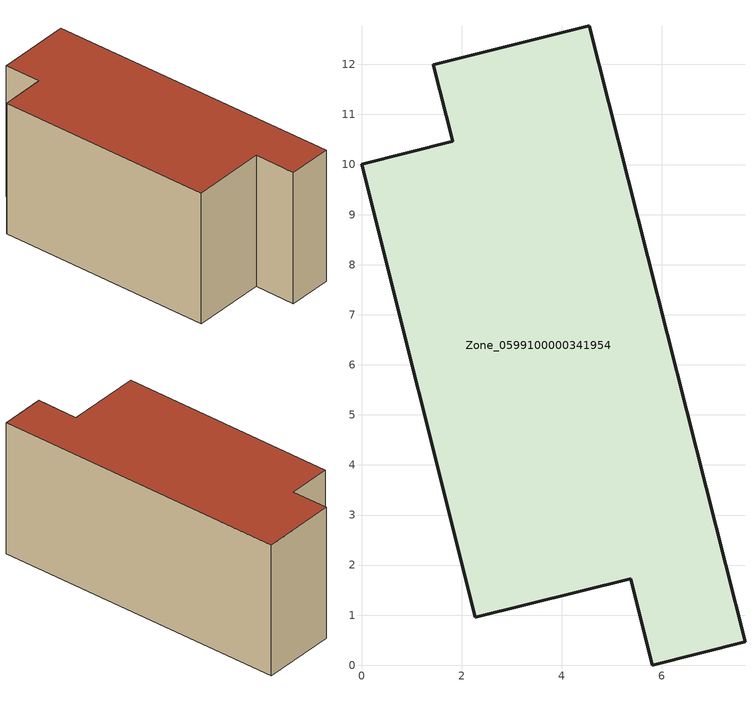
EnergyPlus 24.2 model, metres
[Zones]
Zone_0599100000341954
 floor ground (C_G): 4.55,12.77 7.66,0.47 5.81,0 5.38,1.73 2.27,0.96 0,10.01 1.82,10.47 1.43,11.99 z0
 wall outside (C_F): 2.27,0.96 5.38,1.73 5.81,0 7.66,0.47 4.55,12.77 1.43,11.99 1.82,10.47 0,10.01 2.27,0.96 z0:5.88
 roof outside (C_R): 1.82,10.47 0,10.01 2.27,0.96 5.38,1.73 5.81,0 7.66,0.47 4.55,12.77 1.43,11.99 z5.88
[BUILDING]
Pand.0599100000341954: North Axis=0; Terrain=City; Loads Convergence Tolerance Value=0.04; Temperature Convergence Tolerance Value=0.4; Solar Distribution=FullExterior; Maximum Number of Warmup Days=25; Minimum Number of Warmup Days=1
[Site:Location]
Rotterdam.The.Hague.AP_ZH_NLD Design_Conditions: Latitude=51.96; Longitude=4.45; Time Zone=1; Elevation=-4.5
[SITE:GROUNDTEMPERATURE:BUILDINGSURFACE]
18, 18, 18, 18, 18, 18, 18, 18, 18, 18, 18, 18
[MATERIAL] Thermal Absorptance=0.9; Solar Absorptance=0.7; Visible Absorptance=0.7
Name | Roughness | Thickness | Conductivity | Density | Specific Heat
G.TI.1992-2005 | MediumSmooth | 0.15 | 0.06 | 540 | 1210
F.TI.1992-2005 | Rough | 0.3 | 0.12 | 1920 | 840
R.TI.1992-2005 | MediumRough | 0.2 | 0.08 | 1500 | 1000
[CONSTRUCTION]
C_G: G.TI.1992-2005
C_F: F.TI.1992-2005
C_R: R.TI.1992-2005
[ZONE]
Zone_0599100000341954: Type=1; Multiplier=1; Ceiling Height=Autocalculate; Volume=Autocalculate; Floor Area=autocalculate; Part of Total Floor Area=Yes
[ZONEINFILTRATION:DESIGNFLOWRATE]
Infil_Zone_0599100000341954: Zone or ZoneList or Space or SpaceList=Zone_0599100000341954; Schedule=AlwaysOn; Design Flow Rate Calculation Method=Flow/Area; Flow Rate per Floor Area=0.0015; Constant Term Coefficient=1; Temperature Term Coefficient=0; Velocity Term Coefficient=0; Velocity Squared Term Coefficient=0
[HVACTEMPLATE:ZONE:IDEALLOADSAIRSYSTEM]
Zone_0599100000341954: Maximum Heating Supply Air Temperature=50; Minimum Cooling Supply Air Temperature=13; Maximum Heating Supply Air Humidity Ratio=0.0156; Minimum Cooling Supply Air Humidity Ratio=0.0077; Heating Limit=NoLimit; Cooling Limit=NoLimit; Dehumidification Control Type=ConstantSensibleHeatRatio; Cooling Sensible Heat Ratio=0.7; Dehumidification Setpoint=60; Humidification Control Type=None; Humidification Setpoint=30; Outdoor Air Method=None; Outdoor Air Flow Rate per Person=0.00944; Outdoor Air Flow Rate per Zone Floor Area=0; Outdoor Air Flow Rate per Zone=0; Demand Controlled Ventilation Type=None; Outdoor Air Economizer Type=NoEconomizer; Heat Recovery Type=None; Sensible Heat Recovery Effectiveness=0.7; Latent Heat Recovery Effectiveness=0.65
[ZONECONTROL:THERMOSTAT]
ThermostatControl_Zone_0599100000341954: Zone or ZoneList=Zone_0599100000341954; Control Type Schedule=DualSetpointControlType; Control 1=Thermostat_Zone_0599100000341954; Temperature Difference Between Cutout And Setpoint=0
[THERMOSTATSETPOINT:DUALSETPOINT]
Thermostat_Zone_0599100000341954: Heating Setpoint Temperature Schedule=HeatingSetpoint_Zone_0599100000341954; Cooling Setpoint Temperature Schedule=CoolingSetpoint_Zone_0599100000341954
[SCHEDULE:COMPACT]
HeatingSetpoint_Zone_0599100000341954: Through: 12/31, For: AllDays, Until: 24:00, 21
CoolingSetpoint_Zone_0599100000341954: Through: 12/31, For: AllDays, Until: 24:00, 24
DualSetpointControlType: Through: 12/31, For: AllDays, Until: 24:00, 4
AlwaysOn: Through: 12/31, For: AllDays, Until: 24:00, 1
